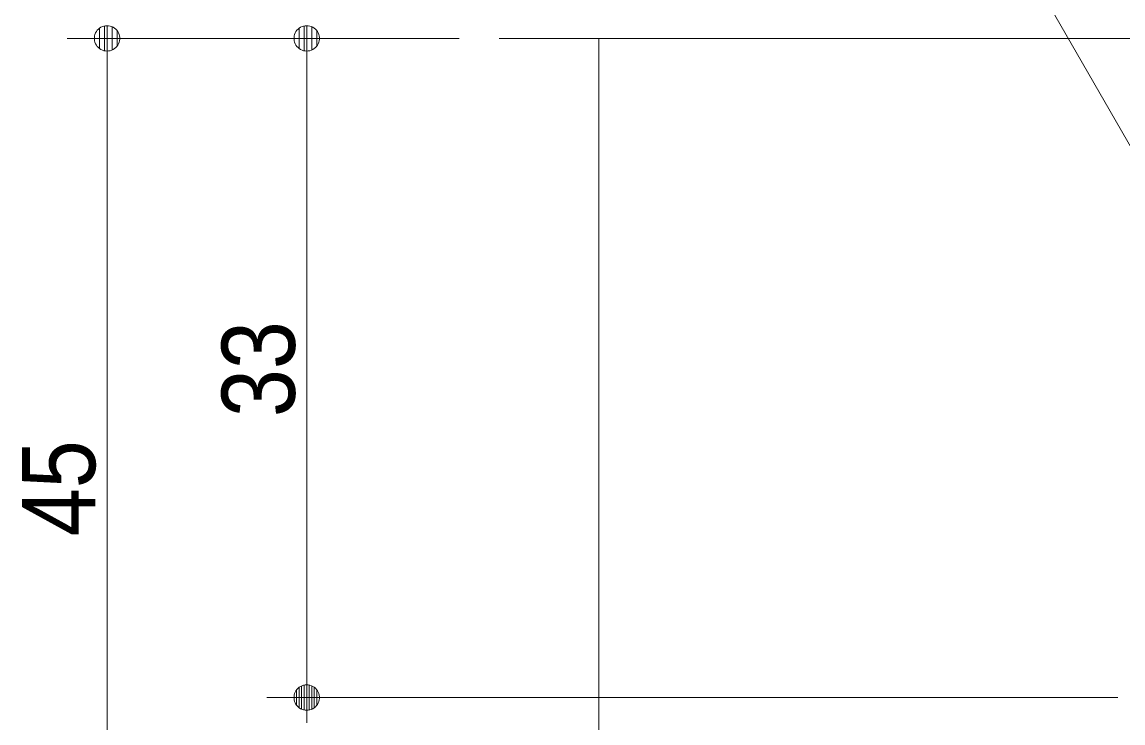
# Model space of a CAD drawing. Units: millimetres, scale not verified, with parts at other scales. Extents: x -6062 to 6062, y -3045 to 3045.
# Drawn here: x -148 to 403, y 648 to 998 of the extents above; entities that cross this region are included whole.
import ezdxf
from ezdxf.enums import TextEntityAlignment as Align

# ---------------------------------------------------------------- set-up
doc = ezdxf.new("R2010")
doc.units = ezdxf.units.MM
doc.header["$LTSCALE"] = 20
for name, color, linetype, lineweight in [('0-0_2寸法-1', 7, 'Continuous', 9), ('0-1_0', 7, 'Continuous', 9), ('0-2_2寸法-3', 7, 'Continuous', 9), ('0-4_3一般', 7, 'Continuous', 9)]:
    doc.layers.add(name, color=color, linetype=linetype, lineweight=lineweight)
doc.styles.add('ＭＳ Ｐゴシック', font='')
doc.styles.get('ＭＳ Ｐゴシック').set_extended_font_data('MS PGothic')

# ---------------------------------------------------------------- blocks, each defined once
blk = doc.blocks.new('グループ-85')
at = {"layer": '0-4_3一般'}
blk.add_line((37563.7, 19804.9), (67963.7, 19804.9), dxfattribs=at)
blk = doc.blocks.new('グループ-86')
at = {"layer": '0-4_3一般'}
blk.add_line((38563.7, 19804.9), (38563.7, -40000), dxfattribs=at)
blk.add_blockref('グループ-85', (0, 0), dxfattribs=at)
blk = doc.blocks.new('_Dot')
at = {"layer": '0-1_0'}
for p, q in [((-10, 0), (-20, 0)), ((9.78, 2), (-9.78, 2)), ((7.99, 6), (-7.99, 6)), ((9.16, -3.98), (-9.16, -3.98)), ((6, -7.98), (-6, -7.98))]:
    blk.add_line(p, q, dxfattribs=at)
for points in [[(10, 0), (9.92, 1.25), (9.69, 2.49), (9.3, 3.68), (8.76, 4.82), (8.09, 5.88), (7.29, 6.85), (6.37, 7.71), (5.36, 8.44), (4.26, 9.05), (3.09, 9.51), (1.87, 9.82), (0.63, 9.98), (-0.63, 9.98), (-1.87, 9.82), (-3.09, 9.51), (-4.26, 9.05), (-5.36, 8.44), (-6.37, 7.71), (-7.29, 6.85), (-8.09, 5.88), (-8.76, 4.82), (-9.3, 3.68), (-9.69, 2.49), (-9.92, 1.25), (-10, 0), (0, 0)], [(-10, 0), (-9.92, -1.25), (-9.69, -2.49), (-9.3, -3.68), (-8.76, -4.82), (-8.09, -5.88), (-7.29, -6.85), (-6.37, -7.71), (-5.36, -8.44), (-4.26, -9.05), (-3.09, -9.51), (-1.87, -9.82), (-0.63, -9.98), (0.63, -9.98), (1.87, -9.82), (3.09, -9.51), (4.26, -9.05), (5.36, -8.44), (6.37, -7.71), (7.29, -6.85), (8.09, -5.88), (8.76, -4.82), (9.3, -3.68), (9.69, -2.49), (9.92, -1.25), (10, 0), (0, 0)]]:
    blk.add_lwpolyline(points, close=True, dxfattribs=at)

msp = doc.modelspace()

# ---------------------------------------------------------------- linework, layer by layer
at = {"layer": '0-0_2寸法-1'}
for p, q in [((-25.69, 990.25), (-125.69, 990.25)), ((70.68, 990.25), (-25.69, 990.25)), ((-105.69, 552.96), (-105.69, 977.53)), ((-5.69, 977.53), (-5.69, 672.96)), ((400.68, 660.25), (-25.69, 660.25)), ((400.68, 660.25), (-25.69, 660.25))]:
    msp.add_line(p, q, dxfattribs=at)
at = {"layer": '0-2_2寸法-3'}
msp.add_lwpolyline([(410.68, 929.74), (347.01, 1040.25), (158.72, 1040.25)], dxfattribs=at)

# ---------------------------------------------------------------- block references
at = {"layer": '0-0_2寸法-1', "xscale": 0.6356201, "yscale": 0.6356201}
for p, rotation in [((-105.69, 990.25), 90), ((-5.69, 990.25), 90), ((-5.69, 660.25), 270), ((-5.69, 660.25), 90)]:
    msp.add_blockref('_Dot', p, dxfattribs=dict(at, rotation=rotation))
at = {"layer": '0-4_3一般', "xscale": 0.05, "yscale": 0.05}
msp.add_blockref('グループ-86', (-1787.5, 0), dxfattribs=at)

# ---------------------------------------------------------------- texts
at = {"layer": '0-0_2寸法-1', "style": 'ＭＳ Ｐゴシック', "width": 0.9}
for s, p in [('33', (-0.63, 800.65)), ('45', (-100.63, 741.04))]:
    msp.add_text(s, height=36.66, rotation=90, dxfattribs=at).set_placement(p, align=Align.BOTTOM_LEFT)

doc.saveas('drawing.dxf')
